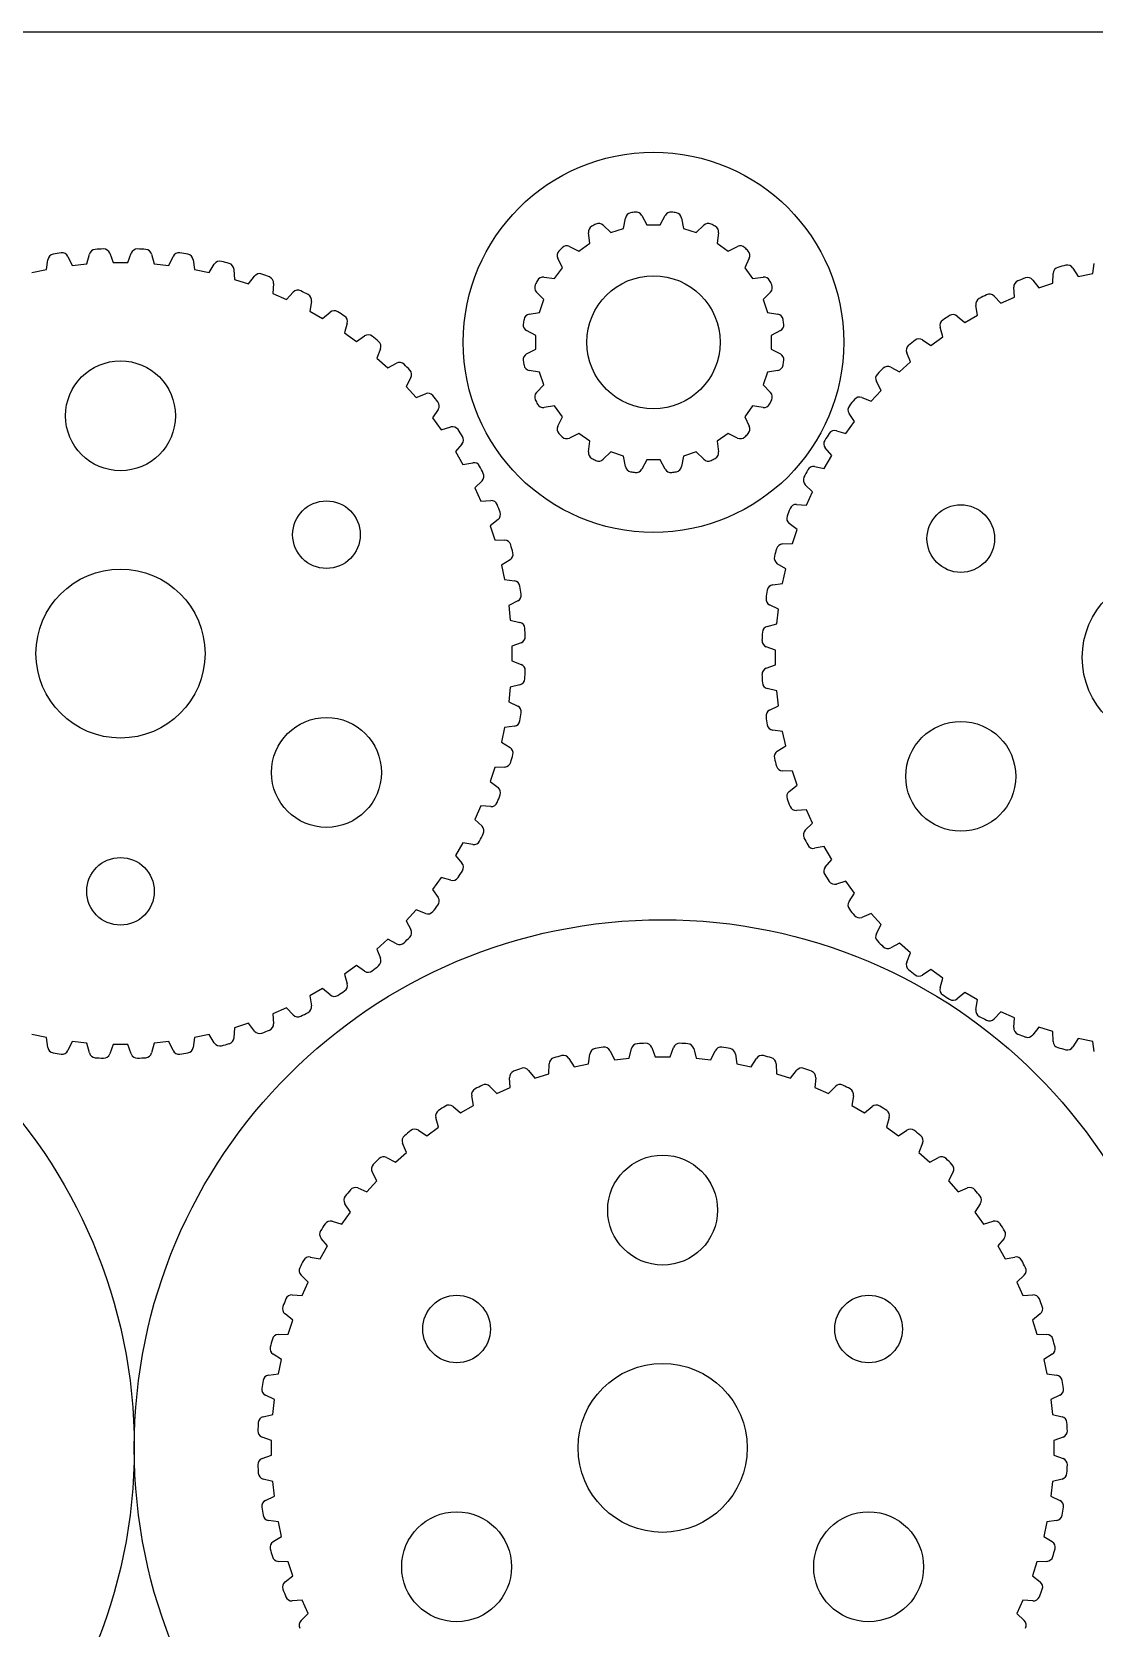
# Model space of a CAD drawing. Extents: x 0 to 420, y 0 to 595.
# Drawn here: x 147.3 to 197.6, y 162.3 to 237.8 of the extents above; entities that cross this region are included whole.
import ezdxf

# ---------------------------------------------------------------- set-up
doc = ezdxf.new("R2010")
doc.units = 0
doc.layers.add('FINAL', color=8, linetype='CONTINUOUS')

msp = doc.modelspace()

# ---------------------------------------------------------------- linework, layer by layer
at = {"layer": 'FINAL', "linetype": 'CONTINUOUS'}
for p, q in [((0, 237.845), (221.046, 237.845)), ((175.312, 228.541), (175.399, 229.034)), ((176.176, 229.157), (176.411, 228.715)), ((177.046, 228.715), (177.281, 229.157)), ((178.059, 229.034), (178.146, 228.541)), ((173.716, 227.84), (173.646, 228.335)), ((174.348, 228.692), (174.708, 228.345)), ((174.708, 228.345), (175.312, 228.541)), ((176.411, 228.715), (177.046, 228.715)), ((178.146, 228.541), (178.75, 228.345)), ((178.75, 228.345), (179.109, 228.692)), ((179.811, 228.335), (179.741, 227.84)), ((172.753, 227.686), (173.202, 227.466)), ((173.202, 227.466), (173.716, 227.84)), ((179.741, 227.84), (180.255, 227.466)), ((180.255, 227.466), (180.705, 227.686)), ((148, 226.596), (148.066, 227.063)), ((149.018, 227.214), (149.225, 226.79)), ((149.225, 226.79), (149.92, 226.863)), ((149.92, 226.863), (150.034, 227.321)), ((150.997, 227.371), (151.158, 226.928)), ((151.158, 226.928), (151.856, 226.928)), ((151.856, 226.928), (152.018, 227.371)), ((152.981, 227.321), (153.095, 226.863)), ((153.095, 226.863), (153.789, 226.79)), ((153.789, 226.79), (153.996, 227.214)), ((154.948, 227.063), (155.014, 226.596)), ((155.697, 226.451), (155.947, 226.851)), ((172.042, 226.166), (172.415, 226.679)), ((172.415, 226.679), (172.196, 227.129)), ((181.261, 227.129), (181.042, 226.679)), ((181.042, 226.679), (181.416, 226.166)), ((197.509, 226.412), (197.575, 226.878)), ((147.317, 226.451), (148, 226.596)), ((155.014, 226.596), (155.697, 226.451)), ((156.878, 226.601), (156.895, 226.13)), ((156.895, 226.13), (157.559, 225.914)), ((157.559, 225.914), (157.849, 226.286)), ((158.75, 225.94), (158.717, 225.47)), ((171.547, 226.235), (172.042, 226.166)), ((181.416, 226.166), (181.911, 226.235)), ((194.674, 226.101), (194.964, 225.73)), ((194.964, 225.73), (195.628, 225.945)), ((195.628, 225.945), (195.645, 226.417)), ((196.576, 226.666), (196.826, 226.266)), ((196.826, 226.266), (197.509, 226.412)), ((158.717, 225.47), (159.355, 225.186)), ((159.355, 225.186), (159.682, 225.525)), ((171.536, 225.174), (171.189, 225.533)), ((171.34, 224.57), (171.536, 225.174)), ((182.268, 225.533), (181.921, 225.174)), ((181.921, 225.174), (182.117, 224.57)), ((192.841, 225.34), (193.168, 225.001)), ((193.168, 225.001), (193.806, 225.285)), ((193.806, 225.285), (193.773, 225.755)), ((160.542, 225.087), (160.46, 224.623)), ((160.46, 224.623), (161.065, 224.274)), ((161.065, 224.274), (161.426, 224.577)), ((170.848, 224.483), (171.34, 224.57)), ((182.117, 224.57), (182.609, 224.483)), ((191.458, 224.089), (192.063, 224.438)), ((192.063, 224.438), (191.981, 224.902)), ((162.235, 224.052), (162.105, 223.598)), ((171.166, 223.47), (170.725, 223.705)), ((182.733, 223.705), (182.291, 223.47)), ((190.418, 223.414), (190.289, 223.867)), ((191.097, 224.392), (191.458, 224.089)), ((162.105, 223.598), (162.67, 223.188)), ((162.67, 223.188), (163.061, 223.451)), ((171.166, 222.835), (171.166, 223.47)), ((182.291, 223.47), (182.291, 222.835)), ((189.463, 223.267), (189.853, 223.003)), ((189.853, 223.003), (190.418, 223.414)), ((163.81, 222.845), (163.633, 222.407)), ((163.633, 222.407), (164.152, 221.94)), ((164.152, 221.94), (164.569, 222.161)), ((170.725, 222.601), (171.166, 222.835)), ((182.291, 222.835), (182.733, 222.601)), ((188.371, 221.755), (188.89, 222.223)), ((188.89, 222.223), (188.713, 222.66)), ((165.251, 221.48), (165.029, 221.063)), ((171.34, 221.736), (170.848, 221.823)), ((171.536, 221.132), (171.34, 221.736)), ((182.117, 221.736), (181.921, 221.132)), ((182.609, 221.823), (182.117, 221.736)), ((187.954, 221.977), (188.371, 221.755)), ((165.029, 221.063), (165.497, 220.544)), ((165.497, 220.544), (165.934, 220.721)), ((171.189, 220.772), (171.536, 221.132)), ((181.921, 221.132), (182.268, 220.772)), ((187.026, 220.359), (187.494, 220.878)), ((187.494, 220.878), (187.273, 221.295)), ((166.541, 219.971), (166.277, 219.581)), ((172.042, 220.14), (171.547, 220.07)), ((172.415, 219.626), (172.042, 220.14)), ((181.416, 220.14), (181.042, 219.626)), ((181.911, 220.07), (181.416, 220.14)), ((186.589, 220.536), (187.026, 220.359)), ((166.277, 219.581), (166.687, 219.015)), ((166.687, 219.015), (167.141, 219.145)), ((172.196, 219.177), (172.415, 219.626)), ((181.042, 219.626), (181.261, 219.177)), ((185.836, 218.831), (186.246, 219.396)), ((186.246, 219.396), (185.983, 219.787)), ((173.202, 218.839), (172.753, 218.62)), ((173.716, 218.466), (173.202, 218.839)), ((173.646, 217.971), (173.716, 218.466)), ((180.255, 218.839), (179.741, 218.466)), ((179.741, 218.466), (179.811, 217.971)), ((180.705, 218.62), (180.255, 218.839)), ((185.382, 218.961), (185.836, 218.831)), ((167.666, 218.337), (167.363, 217.976)), ((167.363, 217.976), (167.712, 217.371)), ((174.708, 217.961), (174.348, 217.613)), ((175.312, 217.764), (174.708, 217.961)), ((175.399, 217.272), (175.312, 217.764)), ((178.146, 217.764), (178.059, 217.272)), ((178.75, 217.961), (178.146, 217.764)), ((179.109, 217.613), (178.75, 217.961)), ((184.811, 217.186), (185.16, 217.791)), ((185.16, 217.791), (184.857, 218.152)), ((167.712, 217.371), (168.176, 217.452)), ((176.411, 217.59), (176.176, 217.149)), ((177.046, 217.59), (176.411, 217.59)), ((177.281, 217.149), (177.046, 217.59)), ((184.347, 217.268), (184.811, 217.186)), ((168.614, 216.593), (168.275, 216.266)), ((168.275, 216.266), (168.559, 215.628)), ((184.248, 216.081), (183.909, 216.408)), ((168.559, 215.628), (169.029, 215.661)), ((183.494, 215.476), (183.964, 215.443)), ((183.964, 215.443), (184.248, 216.081)), ((169.375, 214.76), (169.003, 214.47)), ((169.003, 214.47), (169.219, 213.806)), ((183.52, 214.285), (183.148, 214.576)), ((183.304, 213.621), (183.52, 214.285)), ((169.219, 213.806), (169.69, 213.789)), ((182.833, 213.605), (183.304, 213.621)), ((169.94, 212.858), (169.54, 212.608)), ((169.54, 212.608), (169.685, 211.925)), ((182.983, 212.423), (182.583, 212.673)), ((182.838, 211.74), (182.983, 212.423)), ((169.685, 211.925), (170.152, 211.859)), ((182.371, 211.674), (182.838, 211.74)), ((170.303, 210.907), (169.879, 210.7)), ((169.879, 210.7), (169.952, 210.005)), ((182.644, 210.515), (182.22, 210.722)), ((182.571, 209.821), (182.644, 210.515)), ((169.952, 210.005), (170.41, 209.891)), ((182.113, 209.707), (182.571, 209.821)), ((170.46, 208.928), (170.017, 208.767)), ((170.017, 208.767), (170.017, 208.069)), ((182.506, 208.582), (182.063, 208.744)), ((182.506, 207.884), (182.506, 208.582)), ((170.017, 208.069), (170.46, 207.907)), ((182.063, 207.723), (182.506, 207.884)), ((169.952, 206.83), (169.879, 206.136)), ((170.41, 206.944), (169.952, 206.83)), ((182.571, 206.646), (182.113, 206.76)), ((182.644, 205.951), (182.571, 206.646)), ((169.879, 206.136), (170.303, 205.929)), ((182.22, 205.744), (182.644, 205.951)), ((169.685, 204.911), (169.54, 204.228)), ((170.152, 204.977), (169.685, 204.911)), ((182.838, 204.726), (182.371, 204.792)), ((169.54, 204.228), (169.94, 203.978)), ((182.583, 203.793), (182.983, 204.043)), ((182.983, 204.043), (182.838, 204.726)), ((169.219, 203.03), (169.003, 202.366)), ((169.69, 203.047), (169.219, 203.03)), ((183.304, 202.845), (182.833, 202.862)), ((183.52, 202.181), (183.304, 202.845)), ((169.003, 202.366), (169.375, 202.076)), ((183.148, 201.891), (183.52, 202.181)), ((168.559, 201.208), (168.275, 200.57)), ((169.029, 201.175), (168.559, 201.208)), ((183.964, 201.023), (183.494, 200.991)), ((184.248, 200.385), (183.964, 201.023)), ((168.275, 200.57), (168.614, 200.243)), ((183.909, 200.058), (184.248, 200.385)), ((167.712, 199.465), (167.363, 198.86)), ((167.363, 198.86), (167.666, 198.499)), ((168.176, 199.383), (167.712, 199.465)), ((184.811, 199.28), (184.347, 199.199)), ((185.16, 198.676), (184.811, 199.28)), ((184.857, 198.314), (185.16, 198.676)), ((166.687, 197.82), (166.277, 197.255)), ((166.277, 197.255), (166.541, 196.865)), ((167.141, 197.691), (166.687, 197.82)), ((185.836, 197.636), (185.382, 197.506)), ((186.246, 197.071), (185.836, 197.636)), ((185.983, 196.68), (186.246, 197.071)), ((165.497, 196.292), (165.029, 195.773)), ((165.029, 195.773), (165.251, 195.356)), ((165.934, 196.115), (165.497, 196.292)), ((187.026, 196.107), (186.589, 195.93)), ((187.494, 195.588), (187.026, 196.107)), ((187.273, 195.172), (187.494, 195.588)), ((164.152, 194.896), (163.633, 194.428)), ((163.633, 194.428), (163.81, 193.991)), ((164.569, 194.675), (164.152, 194.896)), ((188.371, 194.711), (187.954, 194.49)), ((188.89, 194.244), (188.371, 194.711)), ((188.713, 193.807), (188.89, 194.244)), ((162.67, 193.648), (162.105, 193.238)), ((163.061, 193.385), (162.67, 193.648)), ((189.853, 193.463), (189.463, 193.2)), ((190.418, 193.053), (189.853, 193.463)), ((162.105, 193.238), (162.235, 192.784)), ((190.289, 192.6), (190.418, 193.053)), ((161.065, 192.562), (160.46, 192.213)), ((160.46, 192.213), (160.542, 191.749)), ((161.426, 192.259), (161.065, 192.562)), ((191.458, 192.377), (191.097, 192.074)), ((192.063, 192.028), (191.458, 192.377)), ((191.981, 191.564), (192.063, 192.028)), ((159.355, 191.65), (158.717, 191.366)), ((158.717, 191.366), (158.75, 190.896)), ((159.682, 191.311), (159.355, 191.65)), ((193.168, 191.465), (192.841, 191.126)), ((193.806, 191.181), (193.168, 191.465)), ((193.773, 190.711), (193.806, 191.181)), ((156.895, 190.706), (156.878, 190.235)), ((157.559, 190.922), (156.895, 190.706)), ((157.849, 190.55), (157.559, 190.922)), ((194.964, 190.737), (194.674, 190.365)), ((195.628, 190.521), (194.964, 190.737)), ((195.645, 190.05), (195.628, 190.521)), ((148, 190.24), (147.317, 190.385)), ((148.066, 189.773), (148, 190.24)), ((149.225, 190.046), (149.018, 189.622)), ((149.92, 189.973), (149.225, 190.046)), ((150.034, 189.515), (149.92, 189.973)), ((151.158, 189.908), (150.997, 189.465)), ((151.856, 189.908), (151.158, 189.908)), ((152.018, 189.465), (151.856, 189.908)), ((153.095, 189.973), (152.981, 189.515)), ((153.789, 190.046), (153.095, 189.973)), ((153.996, 189.622), (153.789, 190.046)), ((155.014, 190.24), (154.948, 189.773)), ((155.697, 190.385), (155.014, 190.24)), ((155.947, 189.985), (155.697, 190.385)), ((175.572, 189.262), (175.686, 189.719)), ((176.649, 189.77), (176.81, 189.327)), ((177.509, 189.327), (177.67, 189.77)), ((178.633, 189.719), (178.747, 189.262)), ((196.826, 190.2), (196.576, 189.8)), ((197.509, 190.055), (196.826, 190.2)), ((197.575, 189.588), (197.509, 190.055)), ((171.772, 188.529), (171.788, 189)), ((172.72, 189.25), (172.97, 188.85)), ((172.97, 188.85), (173.653, 188.995)), ((173.653, 188.995), (173.718, 189.462)), ((174.671, 189.613), (174.878, 189.189)), ((174.878, 189.189), (175.572, 189.262)), ((176.81, 189.327), (177.509, 189.327)), ((178.747, 189.262), (179.442, 189.189)), ((179.442, 189.189), (179.649, 189.613)), ((180.601, 189.462), (180.667, 188.995)), ((180.667, 188.995), (181.35, 188.85)), ((181.35, 188.85), (181.6, 189.25)), ((182.531, 189), (182.548, 188.529)), ((169.95, 187.869), (169.917, 188.339)), ((170.817, 188.684), (171.108, 188.313)), ((171.108, 188.313), (171.772, 188.529)), ((182.548, 188.529), (183.212, 188.313)), ((183.212, 188.313), (183.502, 188.684)), ((184.402, 188.339), (184.369, 187.869)), ((168.207, 187.022), (168.125, 187.486)), ((168.984, 187.924), (169.312, 187.585)), ((169.312, 187.585), (169.95, 187.869)), ((184.369, 187.869), (185.008, 187.585)), ((185.008, 187.585), (185.335, 187.924)), ((186.194, 187.486), (186.112, 187.022)), ((167.241, 186.975), (167.602, 186.672)), ((167.602, 186.672), (168.207, 187.022)), ((186.112, 187.022), (186.717, 186.672)), ((186.717, 186.672), (187.078, 186.975)), ((165.997, 185.586), (166.562, 185.997)), ((166.562, 185.997), (166.432, 186.45)), ((187.887, 186.45), (187.757, 185.997)), ((187.757, 185.997), (188.322, 185.586)), ((165.033, 184.806), (164.857, 185.243)), ((165.606, 185.85), (165.997, 185.586)), ((188.322, 185.586), (188.713, 185.85)), ((189.463, 185.243), (189.286, 184.806)), ((164.098, 184.56), (164.514, 184.339)), ((164.514, 184.339), (165.033, 184.806)), ((189.286, 184.806), (189.805, 184.339)), ((189.805, 184.339), (190.221, 184.56)), ((163.638, 183.462), (163.416, 183.878)), ((190.903, 183.878), (190.682, 183.462)), ((162.733, 183.119), (163.17, 182.943)), ((163.17, 182.943), (163.638, 183.462)), ((190.682, 183.462), (191.149, 182.943)), ((191.149, 182.943), (191.586, 183.119)), ((162.39, 181.979), (162.126, 182.37)), ((192.193, 182.37), (191.93, 181.979)), ((161.526, 181.544), (161.979, 181.414)), ((161.979, 181.414), (162.39, 181.979)), ((191.93, 181.979), (192.34, 181.414)), ((192.34, 181.414), (192.793, 181.544)), ((161.304, 180.374), (161.001, 180.735)), ((193.318, 180.735), (193.015, 180.374)), ((160.49, 179.851), (160.955, 179.769)), ((160.955, 179.769), (161.304, 180.374)), ((193.015, 180.374), (193.365, 179.769)), ((193.365, 179.769), (193.829, 179.851)), ((160.392, 178.664), (160.053, 178.992)), ((160.108, 178.026), (160.392, 178.664)), ((194.267, 178.992), (193.928, 178.664)), ((193.928, 178.664), (194.212, 178.026)), ((159.637, 178.059), (160.108, 178.026)), ((194.212, 178.026), (194.682, 178.059)), ((159.663, 176.869), (159.292, 177.159)), ((159.447, 176.204), (159.663, 176.869)), ((195.028, 177.159), (194.656, 176.869)), ((194.656, 176.869), (194.872, 176.204)), ((158.976, 176.188), (159.447, 176.204)), ((194.872, 176.204), (195.343, 176.188)), ((159.127, 175.007), (158.727, 175.257)), ((158.981, 174.324), (159.127, 175.007)), ((195.593, 175.257), (195.193, 175.007)), ((195.193, 175.007), (195.338, 174.324)), ((158.514, 174.258), (158.981, 174.324)), ((195.338, 174.324), (195.805, 174.258)), ((158.787, 173.099), (158.364, 173.305)), ((158.714, 172.404), (158.787, 173.099)), ((195.956, 173.305), (195.532, 173.099)), ((195.532, 173.099), (195.605, 172.404)), ((158.257, 172.29), (158.714, 172.404)), ((195.605, 172.404), (196.062, 172.29)), ((158.649, 171.166), (158.206, 171.327)), ((158.649, 170.467), (158.649, 171.166)), ((196.113, 171.327), (195.67, 171.166)), ((195.67, 171.166), (195.67, 170.467)), ((158.206, 170.306), (158.649, 170.467)), ((195.67, 170.467), (196.113, 170.306)), ((158.714, 169.229), (158.257, 169.343)), ((196.062, 169.343), (195.605, 169.229)), ((158.364, 168.328), (158.787, 168.534)), ((158.787, 168.534), (158.714, 169.229)), ((195.605, 169.229), (195.532, 168.534)), ((195.532, 168.534), (195.956, 168.328)), ((158.981, 167.31), (158.514, 167.375)), ((159.127, 166.627), (158.981, 167.31)), ((195.338, 167.31), (195.193, 166.627)), ((195.805, 167.375), (195.338, 167.31)), ((158.727, 166.377), (159.127, 166.627)), ((195.193, 166.627), (195.593, 166.377)), ((159.447, 165.429), (158.976, 165.445)), ((159.292, 164.474), (159.663, 164.764)), ((159.663, 164.764), (159.447, 165.429)), ((194.872, 165.429), (194.656, 164.764)), ((194.656, 164.764), (195.028, 164.474)), ((195.343, 165.445), (194.872, 165.429)), ((160.108, 163.607), (159.637, 163.574)), ((160.392, 162.969), (160.108, 163.607)), ((194.212, 163.607), (193.928, 162.969)), ((194.682, 163.574), (194.212, 163.607)), ((160.053, 162.641), (160.392, 162.969)), ((193.928, 162.969), (194.267, 162.641))]:
    msp.add_line(p, q, dxfattribs=at)
for centre, radius in [((176.729, 223.153), 9), ((176.729, 223.153), 3.15), ((151.507, 219.673), 2.6), ((161.254, 214.046), 1.6), ((191.269, 213.861), 1.6), ((151.507, 208.418), 4), ((201.016, 208.233), 4), ((161.254, 202.79), 2.6), ((191.269, 202.606), 2.6), ((151.507, 197.163), 1.6), ((127.16, 170.817), 25), ((177.16, 170.817), 25), ((177.16, 182.072), 2.6), ((167.412, 176.444), 1.6), ((186.907, 176.444), 1.6), ((177.16, 170.817), 4), ((167.412, 165.189), 2.6), ((186.907, 165.189), 2.6)]:
    msp.add_circle(centre, radius, dxfattribs=at)
for centre, radius, start, end in [((175.699, 228.981), 0.305, 100.0227, 170), ((176.729, 223.153), 6.223, 97.9773, 100.0227), ((175.907, 229.014), 0.305, 28, 97.9773), ((177.55, 229.014), 0.305, 82.0227, 152), ((176.729, 223.153), 6.223, 79.9773, 82.0227), ((177.759, 228.981), 0.305, 10, 79.9773), ((173.948, 228.377), 0.305, 118.0227, 188), ((176.729, 223.153), 6.223, 115.9773, 118.0227), ((174.136, 228.473), 0.305, 46, 115.9773), ((179.321, 228.473), 0.305, 64.0227, 134), ((176.729, 223.153), 6.223, 61.9773, 64.0227), ((179.509, 228.377), 0.305, 352, 61.9773), ((150.329, 227.247), 0.305, 93.57905, 166), ((151.507, 208.418), 19.171, 92.42095, 93.57905), ((150.71, 227.267), 0.305, 20, 92.42095), ((152.304, 227.267), 0.305, 87.57905, 160), ((151.507, 208.418), 19.171, 86.42095, 87.57905), ((152.685, 227.247), 0.305, 14, 86.42095), ((172.47, 227.262), 0.305, 136.0227, 206), ((176.729, 223.153), 6.223, 133.9773, 136.0227), ((172.619, 227.412), 0.305, 64, 133.9773), ((180.838, 227.412), 0.305, 46.0227, 116), ((176.729, 223.153), 6.223, 43.9773, 46.0227), ((180.988, 227.262), 0.305, 334, 43.9773), ((148.368, 227.021), 0.305, 99.57905, 172), ((151.507, 208.418), 19.171, 98.42095, 99.57905), ((148.744, 227.08), 0.305, 26, 98.42095), ((154.27, 227.08), 0.305, 81.57905, 154), ((151.507, 208.418), 19.171, 80.42095, 81.57905), ((154.647, 227.021), 0.305, 8, 80.42095), ((156.206, 226.689), 0.305, 75.57905, 148), ((151.507, 208.418), 19.171, 74.42095, 75.57905), ((156.574, 226.591), 0.305, 2, 74.42095), ((195.949, 226.406), 0.305, 105.57905, 178), ((201.016, 208.233), 19.171, 104.42095, 105.57905), ((196.318, 226.505), 0.305, 32, 104.42095), ((158.09, 226.098), 0.305, 69.57905, 142), ((151.507, 208.418), 19.171, 68.42095, 69.57905), ((158.446, 225.962), 0.305, 356, 68.42095), ((176.729, 223.153), 6.223, 151.9773, 154.0227), ((171.504, 225.933), 0.305, 82, 151.9773), ((181.953, 225.933), 0.305, 28.0227, 98), ((176.729, 223.153), 6.223, 25.9773, 28.0227), ((194.077, 225.777), 0.305, 111.57905, 184), ((201.016, 208.233), 19.171, 110.42095, 111.57905), ((194.433, 225.913), 0.305, 38, 110.42095), ((159.902, 225.313), 0.305, 63.57905, 136), ((151.507, 208.418), 19.171, 62.42095, 63.57905), ((160.241, 225.14), 0.305, 350, 62.42095), ((171.408, 225.745), 0.305, 154.0227, 224), ((182.049, 225.745), 0.305, 316, 25.9773), ((192.282, 224.955), 0.305, 117.57905, 190), ((201.016, 208.233), 19.171, 116.42095, 117.57905), ((192.621, 225.128), 0.305, 44, 116.42095), ((161.622, 224.343), 0.305, 57.57905, 130), ((151.507, 208.418), 19.171, 56.42095, 57.57905), ((170.901, 224.183), 0.305, 100, 169.9773), ((182.557, 224.183), 0.305, 10.0227, 80), ((201.016, 208.233), 19.171, 122.42095, 123.57905), ((190.901, 224.158), 0.305, 50, 122.42095), ((161.942, 224.136), 0.305, 344, 56.42095), ((170.868, 223.974), 0.305, 172.0227, 242), ((176.729, 223.153), 6.223, 169.9773, 172.0227), ((182.59, 223.974), 0.305, 298, 7.9773), ((176.729, 223.153), 6.223, 7.9773, 10.0227), ((190.582, 223.951), 0.305, 123.57905, 196), ((163.231, 223.199), 0.305, 51.57905, 124), ((151.507, 208.418), 19.171, 50.42095, 51.57905), ((163.527, 222.959), 0.305, 338, 50.42095), ((188.996, 222.774), 0.305, 129.57905, 202), ((201.016, 208.233), 19.171, 128.42095, 129.57905), ((189.292, 223.014), 0.305, 56, 128.42095), ((164.712, 221.892), 0.305, 45.57905, 118), ((170.868, 222.331), 0.305, 118, 187.9773), ((176.729, 223.153), 6.223, 187.9773, 190.0227), ((182.59, 222.331), 0.305, 352.0227, 62), ((176.729, 223.153), 6.223, 349.9773, 352.0227), ((151.507, 208.418), 19.171, 44.42095, 45.57905), ((164.981, 221.623), 0.305, 332, 44.42095), ((170.901, 222.123), 0.305, 190.0227, 260), ((182.557, 222.123), 0.305, 280, 349.9773), ((187.542, 221.438), 0.305, 135.57905, 208), ((201.016, 208.233), 19.171, 134.42095, 135.57905), ((187.811, 221.707), 0.305, 62, 134.42095), ((166.048, 220.438), 0.305, 39.57905, 112), ((151.507, 208.418), 19.171, 38.42095, 39.57905), ((171.408, 220.56), 0.305, 136, 205.9773), ((182.049, 220.56), 0.305, 334.0227, 44), ((166.288, 220.142), 0.305, 326, 38.42095), ((176.729, 223.153), 6.223, 205.9773, 208.0227), ((171.504, 220.372), 0.305, 208.0227, 278), ((181.953, 220.372), 0.305, 262, 331.9773), ((176.729, 223.153), 6.223, 331.9773, 334.0227), ((186.235, 219.957), 0.305, 141.57905, 214), ((201.016, 208.233), 19.171, 140.42095, 141.57905), ((186.475, 220.253), 0.305, 68, 140.42095), ((167.225, 218.852), 0.305, 33.57905, 106), ((172.47, 219.043), 0.305, 154, 223.9773), ((180.988, 219.043), 0.305, 316.0227, 26), ((151.507, 208.418), 19.171, 32.42095, 33.57905), ((167.432, 218.533), 0.305, 320, 32.42095), ((176.729, 223.153), 6.223, 223.9773, 226.0227), ((172.619, 218.894), 0.305, 226.0227, 296), ((180.838, 218.894), 0.305, 244, 313.9773), ((176.729, 223.153), 6.223, 313.9773, 316.0227), ((185.091, 218.348), 0.305, 147.57905, 220), ((201.016, 208.233), 19.171, 146.42095, 147.57905), ((185.298, 218.668), 0.305, 74, 146.42095), ((173.948, 217.928), 0.305, 172, 241.9773), ((176.729, 223.153), 6.223, 241.9773, 244.0227), ((174.136, 217.832), 0.305, 244.0227, 314), ((179.321, 217.832), 0.305, 226, 295.9773), ((176.729, 223.153), 6.223, 295.9773, 298.0227), ((179.509, 217.928), 0.305, 298.0227, 8), ((168.229, 217.152), 0.305, 27.57905, 100), ((151.507, 208.418), 19.171, 26.42095, 27.57905), ((168.402, 216.813), 0.305, 314, 26.42095), ((175.699, 217.325), 0.305, 190, 259.9773), ((176.729, 223.153), 6.223, 259.9773, 262.0227), ((175.907, 217.292), 0.305, 262.0227, 332), ((177.55, 217.292), 0.305, 208, 277.9773), ((176.729, 223.153), 6.223, 277.9773, 280.0227), ((177.759, 217.325), 0.305, 280.0227, 350), ((201.016, 208.233), 19.171, 152.42095, 153.57905), ((184.294, 216.967), 0.305, 80, 152.42095), ((184.121, 216.628), 0.305, 153.57905, 226), ((169.051, 215.357), 0.305, 21.57905, 94), ((151.507, 208.418), 19.171, 20.42095, 21.57905), ((183.472, 215.172), 0.305, 86, 158.42095), ((169.187, 215.001), 0.305, 308, 20.42095), ((183.336, 214.816), 0.305, 159.57905, 232), ((201.016, 208.233), 19.171, 158.42095, 159.57905), ((169.68, 213.485), 0.305, 15.57905, 88), ((169.779, 213.116), 0.305, 302, 14.42095), ((151.507, 208.418), 19.171, 14.42095, 15.57905), ((201.016, 208.233), 19.171, 164.42095, 165.57905), ((182.843, 213.3), 0.305, 92, 164.42095), ((182.745, 212.932), 0.305, 165.57905, 238), ((170.11, 211.557), 0.305, 9.57905, 82), ((151.507, 208.418), 19.171, 8.42095, 9.57905), ((182.413, 211.373), 0.305, 98, 170.42095), ((170.17, 211.181), 0.305, 296, 8.42095), ((182.354, 210.996), 0.305, 171.57905, 244), ((201.016, 208.233), 19.171, 170.42095, 171.57905), ((170.336, 209.596), 0.305, 3.57905, 76), ((151.507, 208.418), 19.171, 2.42095, 3.57905), ((201.016, 208.233), 19.171, 176.42095, 177.57905), ((182.187, 209.411), 0.305, 104, 176.42095), ((170.356, 209.215), 0.305, 290, 2.42095), ((182.167, 209.03), 0.305, 177.57905, 250), ((170.356, 207.621), 0.305, 357.57905, 70), ((170.336, 207.24), 0.305, 284, 356.42095), ((151.507, 208.418), 19.171, 356.42095, 357.57905), ((182.167, 207.436), 0.305, 110, 182.42095), ((201.016, 208.233), 19.171, 182.42095, 183.57905), ((182.187, 207.055), 0.305, 183.57905, 256), ((170.17, 205.655), 0.305, 351.57905, 64), ((151.507, 208.418), 19.171, 350.42095, 351.57905), ((182.354, 205.47), 0.305, 116, 188.42095), ((170.11, 205.279), 0.305, 278, 350.42095), ((201.016, 208.233), 19.171, 188.42095, 189.57905), ((182.413, 205.094), 0.305, 189.57905, 262), ((169.68, 203.351), 0.305, 272, 344.42095), ((169.779, 203.72), 0.305, 345.57905, 58), ((151.507, 208.418), 19.171, 344.42095, 345.57905), ((182.745, 203.535), 0.305, 122, 194.42095), ((201.016, 208.233), 19.171, 194.42095, 195.57905), ((182.843, 203.166), 0.305, 195.57905, 268), ((169.187, 201.835), 0.305, 339.57905, 52), ((183.336, 201.651), 0.305, 128, 200.42095), ((169.051, 201.479), 0.305, 266, 338.42095), ((151.507, 208.418), 19.171, 338.42095, 339.57905), ((201.016, 208.233), 19.171, 200.42095, 201.57905), ((183.472, 201.295), 0.305, 201.57905, 274), ((168.402, 200.023), 0.305, 333.57905, 46), ((168.229, 199.684), 0.305, 260, 332.42095), ((151.507, 208.418), 19.171, 332.42095, 333.57905), ((184.121, 199.839), 0.305, 134, 206.42095), ((201.016, 208.233), 19.171, 206.42095, 207.57905), ((184.294, 199.499), 0.305, 207.57905, 280), ((151.507, 208.418), 19.171, 326.42095, 327.57905), ((167.432, 198.303), 0.305, 327.57905, 40), ((185.091, 198.118), 0.305, 140, 212.42095), ((167.225, 197.983), 0.305, 254, 326.42095), ((201.016, 208.233), 19.171, 212.42095, 213.57905), ((185.298, 197.799), 0.305, 213.57905, 286), ((151.507, 208.418), 19.171, 320.42095, 321.57905), ((166.288, 196.694), 0.305, 321.57905, 34), ((186.235, 196.509), 0.305, 146, 218.42095), ((166.048, 196.398), 0.305, 248, 320.42095), ((201.016, 208.233), 19.171, 218.42095, 219.57905), ((186.475, 196.213), 0.305, 219.57905, 292), ((151.507, 208.418), 19.171, 314.42095, 315.57905), ((164.981, 195.213), 0.305, 315.57905, 28), ((187.542, 195.028), 0.305, 152, 224.42095), ((164.712, 194.944), 0.305, 242, 314.42095), ((201.016, 208.233), 19.171, 224.42095, 225.57905), ((187.811, 194.759), 0.305, 225.57905, 298), ((151.507, 208.418), 19.171, 308.42095, 309.57905), ((163.527, 193.877), 0.305, 309.57905, 22), ((188.996, 193.692), 0.305, 158, 230.42095), ((201.016, 208.233), 19.171, 230.42095, 231.57905), ((161.942, 192.7), 0.305, 303.57905, 16), ((163.231, 193.637), 0.305, 236, 308.42095), ((189.292, 193.452), 0.305, 231.57905, 304), ((161.622, 192.493), 0.305, 230, 302.42095), ((151.507, 208.418), 19.171, 302.42095, 303.57905), ((190.582, 192.516), 0.305, 164, 236.42095), ((201.016, 208.233), 19.171, 236.42095, 237.57905), ((190.901, 192.308), 0.305, 237.57905, 310), ((159.902, 191.523), 0.305, 224, 296.42095), ((151.507, 208.418), 19.171, 296.42095, 297.57905), ((160.241, 191.696), 0.305, 297.57905, 10), ((192.282, 191.511), 0.305, 170, 242.42095), ((201.016, 208.233), 19.171, 242.42095, 243.57905), ((158.09, 190.738), 0.305, 218, 290.42095), ((151.507, 208.418), 19.171, 290.42095, 291.57905), ((158.446, 190.874), 0.305, 291.57905, 4), ((192.621, 191.338), 0.305, 243.57905, 316), ((194.077, 190.69), 0.305, 176, 248.42095), ((148.368, 189.815), 0.305, 188, 260.42095), ((154.647, 189.815), 0.305, 279.57905, 352), ((156.206, 190.147), 0.305, 212, 284.42095), ((151.507, 208.418), 19.171, 284.42095, 285.57905), ((156.574, 190.245), 0.305, 285.57905, 358), ((174.02, 189.419), 0.305, 99.57905, 172), ((177.16, 170.817), 19.171, 98.42095, 99.57905), ((174.397, 189.479), 0.305, 26, 98.42095), ((175.982, 189.646), 0.305, 93.57905, 166), ((177.16, 170.817), 19.171, 92.42095, 93.57905), ((176.363, 189.666), 0.305, 20, 92.42095), ((177.957, 189.666), 0.305, 87.57905, 160), ((177.16, 170.817), 19.171, 86.42095, 87.57905), ((178.337, 189.646), 0.305, 14, 86.42095), ((179.922, 189.479), 0.305, 81.57905, 154), ((177.16, 170.817), 19.171, 80.42095, 81.57905), ((180.299, 189.419), 0.305, 8, 80.42095), ((201.016, 208.233), 19.171, 248.42095, 249.57905), ((194.433, 190.553), 0.305, 249.57905, 322), ((195.949, 190.06), 0.305, 182, 254.42095), ((201.016, 208.233), 19.171, 254.42095, 255.57905), ((196.318, 189.962), 0.305, 255.57905, 328), ((151.507, 208.418), 19.171, 260.42095, 261.57905), ((148.744, 189.755), 0.305, 261.57905, 334), ((150.329, 189.589), 0.305, 194, 266.42095), ((151.507, 208.418), 19.171, 266.42095, 267.57905), ((150.71, 189.569), 0.305, 267.57905, 340), ((152.304, 189.569), 0.305, 200, 272.42095), ((151.507, 208.418), 19.171, 272.42095, 273.57905), ((152.685, 189.589), 0.305, 273.57905, 346), ((154.27, 189.755), 0.305, 206, 278.42095), ((151.507, 208.418), 19.171, 278.42095, 279.57905), ((172.093, 188.989), 0.305, 105.57905, 178), ((177.16, 170.817), 19.171, 104.42095, 105.57905), ((172.461, 189.088), 0.305, 32, 104.42095), ((181.858, 189.088), 0.305, 75.57905, 148), ((177.16, 170.817), 19.171, 74.42095, 75.57905), ((182.226, 188.989), 0.305, 2, 74.42095), ((170.221, 188.36), 0.305, 111.57905, 184), ((177.16, 170.817), 19.171, 110.42095, 111.57905), ((170.577, 188.497), 0.305, 38, 110.42095), ((183.742, 188.497), 0.305, 69.57905, 142), ((177.16, 170.817), 19.171, 68.42095, 69.57905), ((184.098, 188.36), 0.305, 356, 68.42095), ((168.425, 187.539), 0.305, 117.57905, 190), ((177.16, 170.817), 19.171, 116.42095, 117.57905), ((168.765, 187.712), 0.305, 44, 116.42095), ((185.554, 187.712), 0.305, 63.57905, 136), ((177.16, 170.817), 19.171, 62.42095, 63.57905), ((185.894, 187.539), 0.305, 350, 62.42095), ((166.725, 186.534), 0.305, 123.57905, 196), ((177.16, 170.817), 19.171, 122.42095, 123.57905), ((167.045, 186.742), 0.305, 50, 122.42095), ((187.274, 186.742), 0.305, 57.57905, 130), ((177.16, 170.817), 19.171, 56.42095, 57.57905), ((187.594, 186.534), 0.305, 344, 56.42095), ((165.436, 185.597), 0.305, 56, 128.42095), ((188.884, 185.597), 0.305, 51.57905, 124), ((165.139, 185.357), 0.305, 129.57905, 202), ((177.16, 170.817), 19.171, 128.42095, 129.57905), ((177.16, 170.817), 19.171, 50.42095, 51.57905), ((189.18, 185.357), 0.305, 338, 50.42095), ((177.16, 170.817), 19.171, 134.42095, 135.57905), ((163.955, 184.291), 0.305, 62, 134.42095), ((190.364, 184.291), 0.305, 45.57905, 118), ((177.16, 170.817), 19.171, 44.42095, 45.57905), ((163.685, 184.021), 0.305, 135.57905, 208), ((190.634, 184.021), 0.305, 332, 44.42095), ((177.16, 170.817), 19.171, 140.42095, 141.57905), ((162.619, 182.837), 0.305, 68, 140.42095), ((191.7, 182.837), 0.305, 39.57905, 112), ((177.16, 170.817), 19.171, 38.42095, 39.57905), ((162.379, 182.541), 0.305, 141.57905, 214), ((191.94, 182.541), 0.305, 326, 38.42095), ((177.16, 170.817), 19.171, 146.42095, 147.57905), ((161.442, 181.251), 0.305, 74, 146.42095), ((192.877, 181.251), 0.305, 33.57905, 106), ((177.16, 170.817), 19.171, 32.42095, 33.57905), ((161.234, 180.931), 0.305, 147.57905, 220), ((193.085, 180.931), 0.305, 320, 32.42095), ((160.438, 179.551), 0.305, 80, 152.42095), ((193.882, 179.551), 0.305, 27.57905, 100), ((160.264, 179.211), 0.305, 153.57905, 226), ((177.16, 170.817), 19.171, 152.42095, 153.57905), ((177.16, 170.817), 19.171, 26.42095, 27.57905), ((194.055, 179.211), 0.305, 314, 26.42095), ((177.16, 170.817), 19.171, 158.42095, 159.57905), ((159.616, 177.755), 0.305, 86, 158.42095), ((194.703, 177.755), 0.305, 21.57905, 94), ((177.16, 170.817), 19.171, 20.42095, 21.57905), ((159.479, 177.399), 0.305, 159.57905, 232), ((194.84, 177.399), 0.305, 308, 20.42095), ((158.987, 175.883), 0.305, 92, 164.42095), ((195.332, 175.883), 0.305, 15.57905, 88), ((158.888, 175.515), 0.305, 165.57905, 238), ((177.16, 170.817), 19.171, 164.42095, 165.57905), ((195.431, 175.515), 0.305, 302, 14.42095), ((177.16, 170.817), 19.171, 14.42095, 15.57905), ((177.16, 170.817), 19.171, 170.42095, 171.57905), ((158.557, 173.956), 0.305, 98, 170.42095), ((195.762, 173.956), 0.305, 9.57905, 82), ((177.16, 170.817), 19.171, 8.42095, 9.57905), ((158.497, 173.579), 0.305, 171.57905, 244), ((195.822, 173.579), 0.305, 296, 8.42095), ((158.331, 171.994), 0.305, 104, 176.42095), ((195.989, 171.994), 0.305, 3.57905, 76), ((177.16, 170.817), 19.171, 176.42095, 177.57905), ((158.311, 171.614), 0.305, 177.57905, 250), ((196.009, 171.614), 0.305, 290, 2.42095), ((177.16, 170.817), 19.171, 2.42095, 3.57905), ((158.311, 170.02), 0.305, 110, 182.42095), ((196.009, 170.02), 0.305, 357.57905, 70), ((177.16, 170.817), 19.171, 182.42095, 183.57905), ((158.331, 169.639), 0.305, 183.57905, 256), ((195.989, 169.639), 0.305, 284, 356.42095), ((177.16, 170.817), 19.171, 356.42095, 357.57905), ((158.497, 168.054), 0.305, 116, 188.42095), ((177.16, 170.817), 19.171, 188.42095, 189.57905), ((195.822, 168.054), 0.305, 351.57905, 64), ((177.16, 170.817), 19.171, 350.42095, 351.57905), ((158.557, 167.677), 0.305, 189.57905, 262), ((195.762, 167.677), 0.305, 278, 350.42095), ((158.888, 166.118), 0.305, 122, 194.42095), ((195.431, 166.118), 0.305, 345.57905, 58), ((177.16, 170.817), 19.171, 194.42095, 195.57905), ((158.987, 165.75), 0.305, 195.57905, 268), ((195.332, 165.75), 0.305, 272, 344.42095), ((177.16, 170.817), 19.171, 344.42095, 345.57905), ((159.479, 164.234), 0.305, 128, 200.42095), ((177.16, 170.817), 19.171, 200.42095, 201.57905), ((177.16, 170.817), 19.171, 338.42095, 339.57905), ((194.84, 164.234), 0.305, 339.57905, 52), ((159.616, 163.878), 0.305, 201.57905, 274), ((194.703, 163.878), 0.305, 266, 338.42095), ((160.264, 162.422), 0.305, 134, 206.42095), ((194.055, 162.422), 0.305, 333.57905, 46)]:
    msp.add_arc(centre, radius, start, end, dxfattribs=at)

doc.saveas('drawing.dxf')
